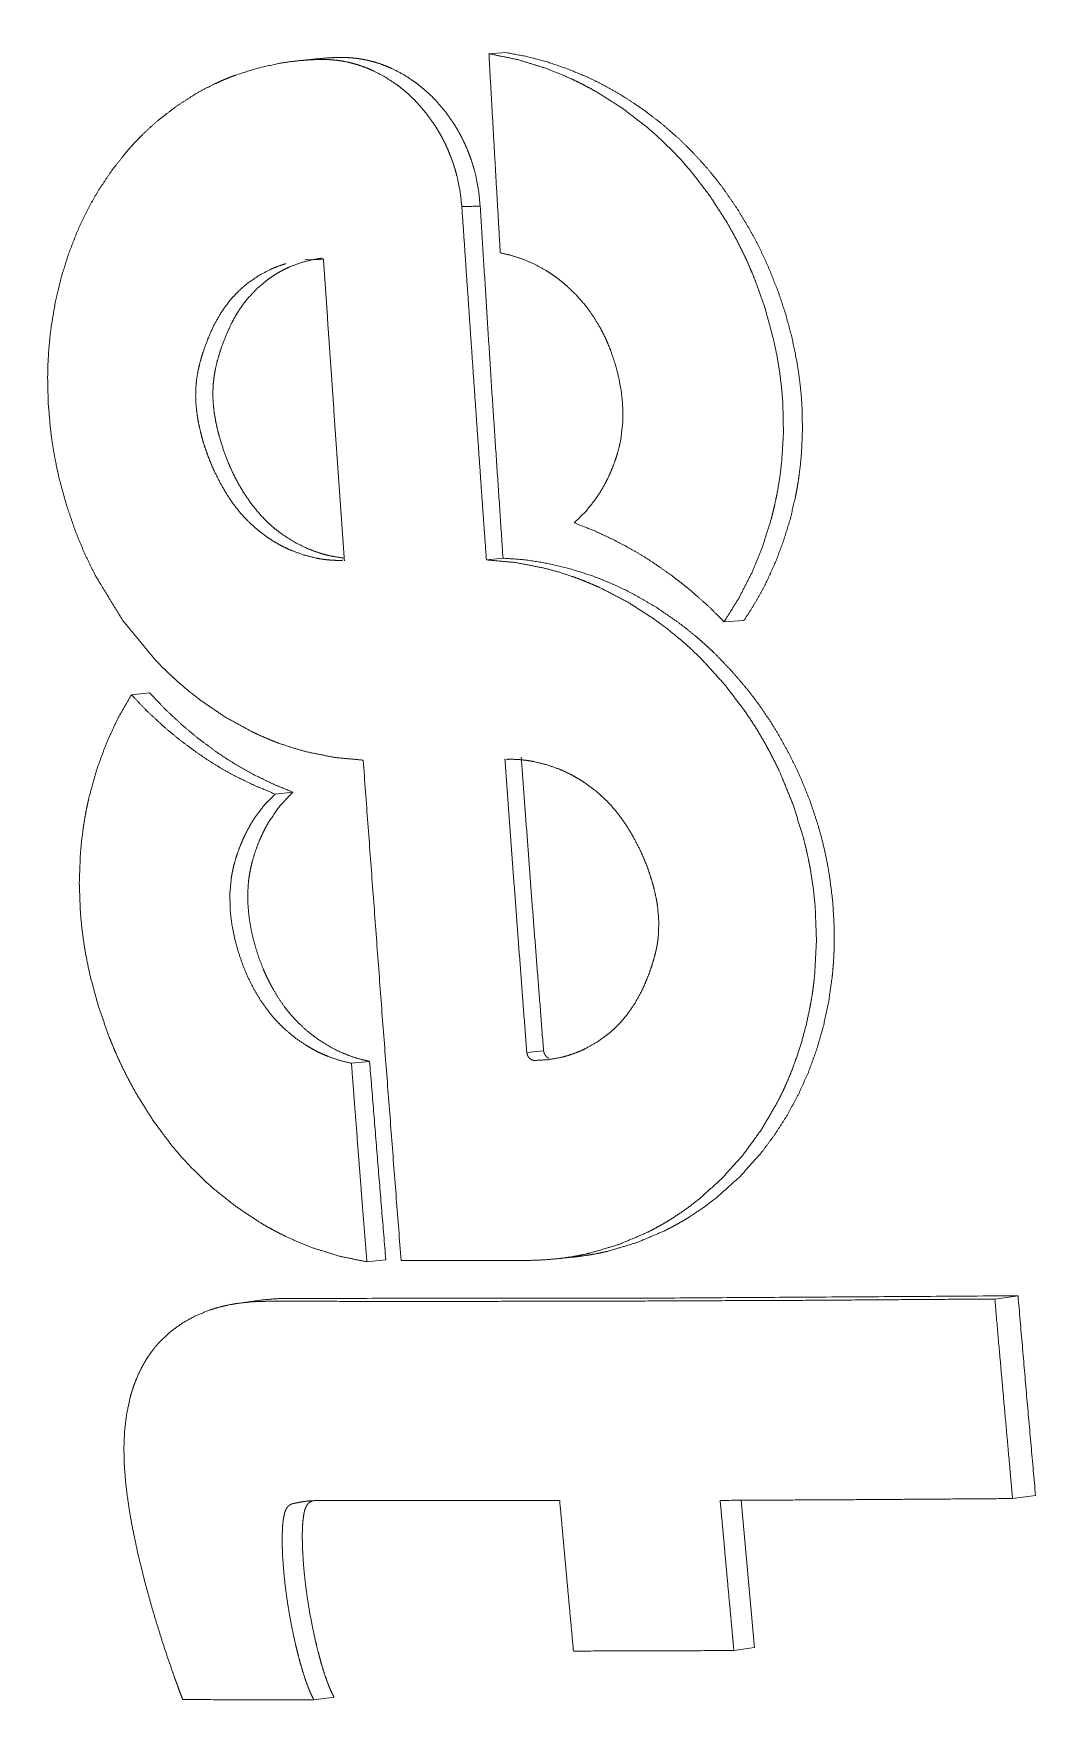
# Paper-space layout 'A3_1' of a CAD drawing. Header units: millimetres. Extents: x 0 to 420, y 0 to 297.
# Drawn here: x 309.938 to 312.781, y 134.424 to 139.177 of the extents above; entities that cross this region are included whole.
import ezdxf

# ---------------------------------------------------------------- set-up
doc = ezdxf.new("R2010")
doc.units = ezdxf.units.MM
doc.layers.add('170', color=7, linetype='Continuous', true_color=0xffffff)

psp = doc.layouts.new('A3_1')

# ---------------------------------------------------------------- linework, layer by layer
at = {"layer": '170', "color": 155, "linetype": 'Continuous', "lineweight": 13}
for p, q in [((310.7396, 139.1053), (310.6855, 139.0997)), ((311.2784, 139.1233), (311.2303, 139.1199)), ((310.7608, 138.5361), (310.7083, 138.535)), ((311.2703, 137.6893), (311.2232, 137.6844)), ((311.8977, 137.5088), (311.9538, 137.5127)), ((310.2162, 137.3018), (310.2677, 137.3072)), ((310.6742, 137.0255), (310.6238, 137.0202)), ((311.3854, 136.2919), (311.3377, 136.2869)), ((310.8404, 136.2565), (310.8918, 136.2619)), ((310.9379, 135.699), (310.884, 135.6934)), ((311.4202, 135.7016), (311.4705, 135.7068)), ((310.5806, 135.5844), (310.522, 135.5762)), ((312.6655, 135.5879), (312.7313, 135.5971)), ((311.9459, 135.017), (311.9839, 134.5985)), ((312.7158, 135.0219), (312.7809, 135.031)), ((311.9253, 134.5908), (311.9839, 134.599)), ((310.734, 134.4506), (310.791, 134.4585))]:
    psp.add_line(p, q, dxfattribs=at)
for points, knots in [([(310.5587, 127.5287), (310.5301, 127.5862), (310.5159, 127.615), (310.5017, 127.6438), (310.4875, 127.6727), (310.4734, 127.7016), (310.4593, 127.7305), (310.4452, 127.7595), (310.4313, 127.7885), (310.4173, 127.8176), (310.4034, 127.8467), (310.3895, 127.8758), (310.3757, 127.905), (310.3619, 127.9342), (310.3482, 127.9634), (310.3345, 127.9927), (310.3208, 128.022), (310.3072, 128.0513), (310.2936, 128.0807), (310.28, 128.1101), (310.2665, 128.1396), (310.2531, 128.169), (310.2397, 128.1986), (310.2263, 128.2281), (310.213, 128.2577), (310.1997, 128.2873), (310.1864, 128.317), (310.1732, 128.3467), (310.16, 128.3764), (310.1469, 128.4062), (310.1338, 128.436), (310.1207, 128.4658), (310.1077, 128.4956), (310.0818, 128.5555), (310.0689, 128.5854), (310.056, 128.6154), (310.0304, 128.6755), (310.0177, 128.7056), (310.0049, 128.7357), (309.9923, 128.7658), (309.9796, 128.796), (309.9671, 128.8262), (309.9545, 128.8565), (309.942, 128.8868), (309.9295, 128.9171), (309.917, 128.9474), (309.8922, 129.0082), (309.8799, 129.0386), (309.8676, 129.0691), (309.8553, 129.0996), (309.8431, 129.1301), (309.8309, 129.1607), (309.8188, 129.1912), (309.8067, 129.2219), (309.7946, 129.2525), (309.7825, 129.2832), (309.7585, 129.3446), (309.7347, 129.4061), (309.711, 129.4678), (309.6992, 129.4987), (309.6757, 129.5605), (309.664, 129.5914), (309.6523, 129.6224), (309.6291, 129.6845), (309.606, 129.7466), (309.5945, 129.7778), (309.5831, 129.8089), (309.5603, 129.8713), (309.5489, 129.9025), (309.5376, 129.9338), (309.5263, 129.9651), (309.5151, 129.9964), (309.5038, 130.0277), (309.4927, 130.0591), (309.4815, 130.0905), (309.4704, 130.1219), (309.4483, 130.1848), (309.4372, 130.2163), (309.4263, 130.2478), (309.4153, 130.2794), (309.3935, 130.3426), (309.3718, 130.4059), (309.3611, 130.4376), (309.3503, 130.4693), (309.3396, 130.501), (309.3182, 130.5646), (309.3076, 130.5964), (309.2865, 130.6601), (309.276, 130.692), (309.255, 130.7558), (309.2446, 130.7878), (309.2342, 130.8198), (309.2135, 130.8838), (309.2032, 130.9159), (309.1827, 130.9801), (309.1725, 131.0122), (309.1521, 131.0765), (309.1319, 131.141), (309.1119, 131.2055), (309.0919, 131.2702), (309.0721, 131.3349), (309.0524, 131.3997), (309.0328, 131.4646), (309.0231, 131.4971), (309.0134, 131.5296), (308.994, 131.5947), (308.9844, 131.6273), (308.9652, 131.6925), (308.9462, 131.7578), (308.9367, 131.7905), (308.9179, 131.856), (308.8991, 131.9215), (308.8805, 131.9871), (308.8712, 132.02), (308.862, 132.0529), (308.8436, 132.1187), (308.8253, 132.1846), (308.8162, 132.2175), (308.7981, 132.2836), (308.7801, 132.3497), (308.7622, 132.4159), (308.7445, 132.4821), (308.7356, 132.5153), (308.7181, 132.5817), (308.7006, 132.6482), (308.6919, 132.6815), (308.6746, 132.7481), (308.666, 132.7814), (308.6488, 132.8481), (308.6318, 132.915), (308.6234, 132.9484), (308.6065, 133.0153), (308.5898, 133.0824), (308.5732, 133.1494), (308.5566, 133.2166), (308.5484, 133.2502), (308.5321, 133.3175), (308.5239, 133.3512), (308.5078, 133.4186), (308.4917, 133.4861), (308.4757, 133.5537), (308.4599, 133.6213), (308.452, 133.6552), (308.4363, 133.7229), (308.4285, 133.7569), (308.4207, 133.7908), (308.4052, 133.8587), (308.3899, 133.9267), (308.3746, 133.9947), (308.3594, 134.0629), (308.3519, 134.097), (308.3444, 134.1311), (308.3294, 134.1994), (308.322, 134.2335), (308.3072, 134.3019), (308.2926, 134.3704), (308.2853, 134.4046), (308.2707, 134.4732), (308.2563, 134.5418), (308.242, 134.6105), (308.2278, 134.6793), (308.2137, 134.7482), (308.1997, 134.8171), (308.1858, 134.8861), (308.172, 134.9551), (308.1583, 135.0243), (308.1447, 135.0935), (308.1312, 135.1627), (308.1178, 135.232), (308.1045, 135.3015), (308.0913, 135.3709), (308.0848, 135.4057), (308.0718, 135.4752), (308.0588, 135.5449), (308.046, 135.6145), (308.0396, 135.6494), (308.027, 135.7192), (308.0207, 135.7541), (308.0081, 135.824), (308.0019, 135.859), (307.9895, 135.929), (307.9772, 135.999), (307.9651, 136.0691), (307.959, 136.1042), (307.947, 136.1744), (307.941, 136.2095), (307.9291, 136.2798), (307.9232, 136.315), (307.9173, 136.3502), (307.9056, 136.4206), (307.8998, 136.4558), (307.8883, 136.5263), (307.8826, 136.5616), (307.8712, 136.6322), (307.8599, 136.7028), (307.8543, 136.7382), (307.8487, 136.7735), (307.8376, 136.8443), (307.8266, 136.9152), (307.8211, 136.9506), (307.8156, 136.986), (307.8048, 137.057), (307.75, 137.4271), (307.6977, 137.7975), (307.6497, 138.1551), (307.604, 138.513), (307.5621, 138.858), (307.5223, 139.2032), (307.486, 139.5355), (307.4516, 139.868), (307.4202, 140.1874), (307.3905, 140.507), (307.3637, 140.8135), (307.3383, 141.1202), (307.3153, 141.4138), (307.2937, 141.7075), (307.2743, 141.988), (307.2561, 142.2687), (307.2398, 142.5362), (307.2246, 142.8038), (307.2111, 143.0582), (307.1985, 143.3126), (307.1875, 143.5539), (307.1772, 143.7952), (307.1683, 144.0234), (307.1601, 144.2516), (307.1531, 144.4666), (307.1466, 144.6816), (307.1411, 144.8835), (307.1362, 145.0854), (307.1321, 145.2741), (307.1284, 145.4628), (307.1254, 145.6383), (307.1228, 145.8138), (307.1207, 145.9761), (307.119, 146.1385), (307.1177, 146.2876), (307.1166, 146.4368), (307.1158, 146.5728), (307.1153, 146.7088), (307.1148, 146.9544)], [0, 0, 0.003228, 0.004844, 0.00646, 0.008076, 0.009694, 0.011313, 0.012931, 0.014551, 0.016172, 0.017793, 0.019415, 0.021039, 0.022662, 0.024286, 0.025911, 0.027537, 0.029164, 0.030792, 0.032419, 0.034049, 0.035678, 0.037309, 0.03894, 0.040572, 0.042204, 0.043838, 0.045472, 0.047107, 0.048742, 0.050379, 0.052016, 0.053654, 0.056933, 0.058572, 0.060213, 0.063497, 0.06514, 0.066785, 0.068429, 0.070074, 0.07172, 0.073367, 0.075015, 0.076663, 0.078312, 0.081612, 0.083264, 0.084915, 0.086568, 0.088221, 0.089875, 0.091529, 0.093186, 0.094841, 0.096499, 0.099814, 0.103133, 0.106454, 0.108116, 0.111442, 0.113106, 0.11477, 0.118102, 0.121436, 0.123104, 0.124773, 0.128113, 0.129784, 0.131455, 0.133128, 0.134801, 0.136475, 0.138149, 0.139824, 0.1415, 0.144854, 0.146532, 0.14821, 0.14989, 0.153251, 0.156615, 0.158298, 0.159982, 0.161665, 0.165036, 0.166723, 0.170098, 0.171786, 0.175165, 0.176856, 0.178547, 0.181931, 0.183625, 0.187014, 0.188709, 0.192102, 0.195497, 0.198896, 0.202297, 0.2057, 0.209107, 0.212516, 0.214222, 0.215928, 0.219342, 0.221051, 0.224469, 0.22789, 0.229602, 0.233027, 0.236454, 0.239885, 0.241602, 0.243318, 0.246754, 0.250192, 0.251913, 0.255355, 0.2588, 0.262247, 0.265697, 0.267423, 0.270877, 0.274333, 0.276063, 0.279523, 0.281254, 0.284718, 0.288185, 0.28992, 0.293391, 0.296864, 0.30034, 0.303819, 0.305558, 0.30904, 0.310783, 0.314269, 0.317757, 0.321249, 0.324742, 0.32649, 0.329987, 0.331737, 0.333487, 0.336989, 0.340494, 0.344001, 0.347511, 0.349267, 0.351023, 0.354538, 0.356296, 0.359815, 0.363335, 0.365096, 0.36862, 0.372147, 0.375676, 0.379207, 0.382741, 0.386277, 0.389816, 0.393357, 0.396901, 0.400446, 0.403994, 0.407544, 0.411098, 0.414653, 0.416431, 0.41999, 0.423551, 0.427114, 0.428896, 0.432462, 0.434247, 0.437817, 0.439603, 0.443176, 0.446752, 0.45033, 0.45212, 0.455701, 0.457492, 0.461077, 0.462871, 0.464664, 0.468253, 0.470049, 0.473641, 0.475438, 0.479034, 0.482631, 0.484432, 0.486231, 0.489833, 0.493438, 0.495241, 0.497044, 0.500653, 0.519464, 0.538277, 0.556419, 0.574562, 0.592035, 0.60951, 0.626316, 0.643123, 0.659262, 0.675402, 0.690875, 0.706348, 0.721155, 0.735962, 0.750103, 0.764244, 0.777719, 0.791195, 0.804005, 0.816816, 0.828961, 0.841107, 0.852588, 0.86407, 0.874887, 0.885704, 0.895858, 0.906011, 0.915502, 0.924992, 0.933818, 0.942645, 0.950809, 0.958972, 0.966473, 0.973974, 0.980812, 0.98765, 1, 1]), ([(307.3053, 146.9545), (307.3049, 146.8327), (307.3048, 146.7722), (307.3047, 146.6513), (307.3047, 146.591), (307.3048, 146.531), (307.3049, 146.471), (307.3053, 146.3515), (307.3056, 146.2921), (307.3064, 146.1735), (307.3073, 146.0554), (307.3084, 145.938), (307.3097, 145.8211), (307.3112, 145.7047), (307.3129, 145.589), (307.3139, 145.5312), (307.3158, 145.4163), (307.318, 145.3019), (307.3203, 145.1882), (307.3229, 145.0749), (307.3256, 144.9623), (307.327, 144.9062), (307.3299, 144.7944), (307.3315, 144.7386), (307.3347, 144.6276), (307.3364, 144.5724), (307.3398, 144.4623), (307.3416, 144.4074), (307.3453, 144.2981), (307.3492, 144.1893), (307.3532, 144.0811), (307.3574, 143.9735), (307.3595, 143.92), (307.3639, 143.8132), (307.3662, 143.76), (307.3708, 143.654), (307.3756, 143.5487), (307.3805, 143.4438), (307.3856, 143.3396), (307.3882, 143.2877), (307.3934, 143.1843), (307.3988, 143.0814), (307.4016, 143.0301), (307.4072, 142.9281), (307.4129, 142.8266), (307.4188, 142.7257), (307.4217, 142.6755), (307.4278, 142.5754), (307.4309, 142.5255), (307.4371, 142.4262), (307.4403, 142.3769), (307.4467, 142.2785), (307.4532, 142.1806), (307.4599, 142.0832), (307.4632, 142.0347), (307.47, 141.9382), (307.477, 141.8423), (307.484, 141.7469), (307.4911, 141.6521), (307.4983, 141.5578), (307.5057, 141.4641), (307.5131, 141.3709), (307.5206, 141.2782), (307.5244, 141.2322), (307.5283, 141.1862), (307.536, 141.0946), (307.5399, 141.0491), (307.5477, 140.9584), (307.5557, 140.8683), (307.5597, 140.8233), (307.5678, 140.734), (307.5718, 140.6896), (307.58, 140.6011), (307.5841, 140.557), (307.5924, 140.4693), (307.6008, 140.3821), (307.605, 140.3388), (307.6135, 140.2525), (307.6221, 140.1667), (307.6308, 140.0815), (307.6351, 140.039), (307.6439, 139.9546), (307.6527, 139.8708), (307.6571, 139.8291), (307.666, 139.7461), (307.675, 139.6636), (307.684, 139.5816), (307.6931, 139.5002), (307.7022, 139.4193), (307.7114, 139.339), (307.716, 139.299), (307.7253, 139.2195), (307.7347, 139.1405), (307.744, 139.0621), (307.7487, 139.0231), (307.7582, 138.9455), (307.7629, 138.9069), (307.7724, 138.8301), (307.7819, 138.7538), (307.7867, 138.716), (307.7963, 138.6405), (307.806, 138.5656), (307.8156, 138.4913), (307.8254, 138.4174), (307.8302, 138.3807), (307.84, 138.3077), (307.8449, 138.2714), (307.8547, 138.1992), (307.8645, 138.1276), (307.8744, 138.0564), (307.8793, 138.021), (307.8842, 137.9859), (307.8941, 137.9158), (307.8991, 137.8809), (307.9091, 137.8117), (307.919, 137.743), (307.924, 137.7089), (307.934, 137.641), (307.9439, 137.5737), (307.9539, 137.5069), (307.959, 137.4736), (307.969, 137.4076), (307.974, 137.3749), (307.984, 137.3097), (307.9941, 137.245), (308.0042, 137.1809), (308.0092, 137.149), (308.0192, 137.0856), (308.076, 136.7382), (308.1352, 136.3912), (308.1947, 136.0568), (308.2566, 135.7228), (308.3185, 135.4013), (308.3827, 135.0803), (308.4466, 134.7717), (308.5127, 134.4636), (308.5782, 134.1679), (308.6458, 133.8727), (308.7126, 133.5898), (308.7813, 133.3073), (308.8491, 133.0372), (308.9187, 132.7675), (308.9871, 132.51), (309.0572, 132.253), (309.0826, 132.1617), (309.1083, 132.0705), (309.1339, 131.9802), (309.1598, 131.8901), (309.1856, 131.801), (309.2116, 131.712), (309.2377, 131.624), (309.2639, 131.5361), (309.2901, 131.4492), (309.3165, 131.3624), (309.3429, 131.2766), (309.3695, 131.1909), (309.396, 131.1063), (309.4228, 131.0217), (309.4494, 130.9382), (309.4763, 130.8547), (309.5031, 130.7722), (309.5301, 130.6899), (309.5571, 130.6085), (309.5842, 130.5273), (309.6113, 130.4471), (309.6385, 130.3669), (309.6657, 130.2878), (309.693, 130.2087), (309.7203, 130.1307), (309.7477, 130.0528), (309.775, 129.9759), (309.8026, 129.899), (309.83, 129.8232), (309.8576, 129.7474), (309.8851, 129.6727), (309.9128, 129.5981), (309.9403, 129.5244), (309.968, 129.4509), (309.9956, 129.3784), (310.0234, 129.3059), (310.0511, 129.2345), (310.0789, 129.1631), (310.1066, 129.0928), (310.1344, 129.0225), (310.1621, 128.9533), (310.19, 128.8841), (310.2177, 128.8159), (310.2457, 128.7479), (310.2734, 128.6808), (310.3013, 128.6138), (310.329, 128.5478), (310.357, 128.4819), (310.3847, 128.417), (310.4126, 128.3522), (310.4403, 128.2884), (310.4683, 128.2247), (310.496, 128.162), (310.5239, 128.0993), (310.5516, 128.0377), (310.5795, 127.9762), (310.6072, 127.9156), (310.635, 127.8552), (310.6626, 127.7957), (310.6905, 127.7363), (310.7181, 127.6779), (310.7459, 127.6196)], [0, 0, 0.006152, 0.009213, 0.015321, 0.018368, 0.021401, 0.024433, 0.03047, 0.033474, 0.039467, 0.045433, 0.051369, 0.057277, 0.063156, 0.069008, 0.071926, 0.077734, 0.083515, 0.089266, 0.09499, 0.100685, 0.103519, 0.109172, 0.111991, 0.117602, 0.120393, 0.125962, 0.128739, 0.134265, 0.139764, 0.145234, 0.150677, 0.153384, 0.158785, 0.161478, 0.166837, 0.172167, 0.17747, 0.182745, 0.185369, 0.190603, 0.195808, 0.198404, 0.203569, 0.208705, 0.213814, 0.216355, 0.221422, 0.223949, 0.228975, 0.231474, 0.236459, 0.241416, 0.246346, 0.248803, 0.253692, 0.258553, 0.263387, 0.268193, 0.272971, 0.277722, 0.282446, 0.287143, 0.289478, 0.291812, 0.296454, 0.298761, 0.303363, 0.307936, 0.310216, 0.314749, 0.317002, 0.321494, 0.323733, 0.328185, 0.332609, 0.334807, 0.339191, 0.343547, 0.347876, 0.350034, 0.354323, 0.358584, 0.360701, 0.364922, 0.369116, 0.373282, 0.377422, 0.381535, 0.38562, 0.387656, 0.391702, 0.39572, 0.399711, 0.401693, 0.405644, 0.407612, 0.411523, 0.415407, 0.417335, 0.421178, 0.424994, 0.428784, 0.432546, 0.434421, 0.438143, 0.439991, 0.443673, 0.447328, 0.450957, 0.452764, 0.454558, 0.458133, 0.459913, 0.463448, 0.466955, 0.468696, 0.472164, 0.475605, 0.479018, 0.480719, 0.484093, 0.485766, 0.4891, 0.492407, 0.495687, 0.497321, 0.500561, 0.518351, 0.536141, 0.553306, 0.570471, 0.587015, 0.603559, 0.619483, 0.635407, 0.650714, 0.66602, 0.68071, 0.6954, 0.709475, 0.723551, 0.737012, 0.750473, 0.755264, 0.760054, 0.764793, 0.769533, 0.774221, 0.778909, 0.783545, 0.788182, 0.792767, 0.797353, 0.801887, 0.806421, 0.810904, 0.815387, 0.819818, 0.82425, 0.828631, 0.833012, 0.837341, 0.841671, 0.845949, 0.850227, 0.854454, 0.858682, 0.862858, 0.867034, 0.871159, 0.875285, 0.879359, 0.883434, 0.887457, 0.89148, 0.895453, 0.899425, 0.903347, 0.907268, 0.911139, 0.915009, 0.918829, 0.922649, 0.926418, 0.930187, 0.933905, 0.937624, 0.941291, 0.944959, 0.948576, 0.952192, 0.955759, 0.959325, 0.96284, 0.966356, 0.969821, 0.973286, 0.976701, 0.980116, 0.98348, 0.986844, 0.990158, 0.993473, 0.996736, 1, 1]), ([(310.2813, 137.4033), (310.1912, 137.5136), (310.1156, 137.637), (310.099, 137.6698), (310.0833, 137.7032), (310.0688, 137.737), (310.0554, 137.7712), (310.0316, 137.8407), (310.0122, 137.9118), (310.004, 137.9479), (309.997, 137.9844), (309.991, 138.021), (309.9863, 138.0575), (309.9801, 138.1304), (309.9785, 138.2031), (309.9794, 138.2393), (309.9814, 138.2755), (309.9845, 138.3116), (309.9889, 138.3475), (310.0008, 138.4177), (310.0172, 138.486), (310.0379, 138.5523), (310.063, 138.6166), (310.0771, 138.6479), (310.0923, 138.6783), (310.1084, 138.7078), (310.1254, 138.7365), (310.1623, 138.7912), (310.2029, 138.8425), (310.2137, 138.8547), (310.2247, 138.8668), (310.2359, 138.8786), (310.2474, 138.8901), (310.2708, 138.9123), (310.2949, 138.9334), (310.3452, 138.9719), (310.3982, 139.0059), (310.4257, 139.0211), (310.4539, 139.0352), (310.4684, 139.0417), (310.4829, 139.048), (310.4975, 139.0539), (310.5123, 139.0595), (310.572, 139.0785), (310.6331, 139.0922), (310.6641, 139.0971), (310.6955, 139.1006), (310.7113, 139.1019), (310.7272, 139.1029), (310.7432, 139.1035), (310.7593, 139.1037)], [0, 0, 0.064735, 0.130453, 0.147172, 0.163931, 0.180644, 0.197329, 0.230705, 0.264181, 0.281004, 0.297883, 0.314722, 0.331457, 0.364692, 0.397715, 0.414191, 0.43066, 0.447144, 0.463555, 0.495916, 0.527798, 0.559352, 0.590722, 0.606323, 0.621766, 0.637046, 0.652192, 0.682167, 0.711884, 0.719297, 0.726708, 0.734112, 0.741499, 0.756163, 0.770693, 0.79948, 0.828081, 0.842374, 0.856704, 0.863898, 0.871089, 0.878262, 0.885423, 0.913904, 0.942345, 0.956622, 0.970976, 0.978184, 0.985419, 0.992693, 1, 1]), ([(310.7398, 139.1053), (310.7717, 139.108), (310.7928, 139.1091), (310.814, 139.1094)], [0, 0, 0.431012, 0.715113, 1, 1]), ([(310.7593, 139.1037), (310.7773, 139.1032), (310.7953, 139.1018), (310.8131, 139.0994), (310.8309, 139.0959), (310.8486, 139.0915), (310.8663, 139.086), (310.8839, 139.0796), (310.9012, 139.0722), (310.9347, 139.0548), (310.9668, 139.0338), (310.9823, 139.022), (310.9974, 139.0093), (311.012, 138.9959), (311.026, 138.9818), (311.0521, 138.9516), (311.0757, 138.9187), (311.0866, 138.9013), (311.0967, 138.8835), (311.1061, 138.8652), (311.1146, 138.8466), (311.1223, 138.8276), (311.1293, 138.8083), (311.1355, 138.7885), (311.1408, 138.7684), (311.1489, 138.7278), (311.1535, 138.6868)], [0, 0, 0.028626, 0.057228, 0.085873, 0.114658, 0.143718, 0.173075, 0.202817, 0.232756, 0.292893, 0.353809, 0.384788, 0.416131, 0.447659, 0.479196, 0.542644, 0.606958, 0.639547, 0.67218, 0.704725, 0.73726, 0.769854, 0.802553, 0.835461, 0.868494, 0.934317, 1, 1]), ([(310.814, 139.1094), (310.8321, 139.1089), (310.8501, 139.1075), (310.8681, 139.105), (310.886, 139.1015), (310.9038, 139.097), (310.9215, 139.0915), (310.9391, 139.085), (310.9565, 139.0775), (310.9901, 139.0598), (311.0222, 139.0385), (311.0377, 139.0265), (311.0528, 139.0137), (311.0673, 139.0001), (311.0813, 138.9858), (311.1072, 138.9552), (311.1306, 138.9219), (311.1413, 138.9043), (311.1513, 138.8862), (311.1604, 138.8677), (311.1688, 138.8489), (311.1763, 138.8297), (311.183, 138.8101), (311.189, 138.7901), (311.1941, 138.7698), (311.2016, 138.7288), (311.2055, 138.6874)], [0, 0, 0.02863, 0.057237, 0.085895, 0.114693, 0.14371, 0.173068, 0.202787, 0.232707, 0.292749, 0.353641, 0.384616, 0.415924, 0.447394, 0.478919, 0.542307, 0.606645, 0.639239, 0.671862, 0.7044, 0.736946, 0.769559, 0.802311, 0.835281, 0.868355, 0.934234, 1, 1]), ([(311.2626, 138.5549), (311.2571, 138.6491), (311.2463, 138.8374), (311.241, 138.9316), (311.2303, 139.1199)], [0, 0, 0.166641, 0.499968, 0.666635, 1, 1]), ([(311.2303, 139.1199), (311.3099, 139.1039), (311.388, 139.08), (311.4264, 139.0653), (311.4645, 139.0486), (311.4834, 139.0396), (311.5022, 139.03), (311.5209, 139.02), (311.5395, 139.0096), (311.6112, 138.9637), (311.6791, 138.9114), (311.7117, 138.8828), (311.7432, 138.8526), (311.7737, 138.8207), (311.803, 138.7873), (311.857, 138.717), (311.9051, 138.6422), (311.9271, 138.6032), (311.9477, 138.563), (311.9575, 138.5425), (311.9669, 138.5219), (311.9758, 138.5011), (311.9844, 138.4802), (312.0145, 138.3952), (312.038, 138.3082), (312.0473, 138.2639), (312.0548, 138.2191), (312.0604, 138.174), (312.0642, 138.1288)], [0, 0, 0.058148, 0.116588, 0.146094, 0.175869, 0.190868, 0.205951, 0.221146, 0.23639, 0.297365, 0.358771, 0.389764, 0.421061, 0.452683, 0.48445, 0.547907, 0.611626, 0.643717, 0.676022, 0.69227, 0.708526, 0.724737, 0.740916, 0.805455, 0.869993, 0.902392, 0.934922, 0.967488, 1, 1]), ([(311.2788, 139.1232), (311.3375, 139.1122), (311.3954, 139.0969), (311.4525, 139.0775), (311.5087, 139.054), (311.5366, 139.0408), (311.5642, 139.0265), (311.5915, 139.0112), (311.6183, 138.995), (311.6704, 138.96), (311.7204, 138.9216), (311.7684, 138.8797), (311.8143, 138.8343), (311.8363, 138.8102), (311.8576, 138.7855), (311.8781, 138.7601), (311.8977, 138.7341), (311.9347, 138.6803), (311.9686, 138.6242), (311.9845, 138.5952), (311.9996, 138.5656), (312.0139, 138.5355), (312.0273, 138.5051), (312.0516, 138.4434), (312.0723, 138.3806), (312.0895, 138.3167), (312.1031, 138.2516), (312.1085, 138.2187), (312.1128, 138.1857), (312.1162, 138.1528), (312.1184, 138.12), (312.1199, 138.0547), (312.1172, 137.9897), (312.1143, 137.9574), (312.1104, 137.9251), (312.1081, 137.909), (312.1055, 137.8929), (312.1026, 137.8768), (312.0995, 137.8608), (312.0845, 137.7981), (312.0658, 137.7372), (312.0434, 137.6781), (312.0172, 137.6209), (312.0027, 137.5929), (311.9872, 137.5655), (311.9709, 137.5388), (311.9538, 137.5127)], [0, 0, 0.029116, 0.058301, 0.087679, 0.117395, 0.13242, 0.14758, 0.162835, 0.178111, 0.208682, 0.239433, 0.270482, 0.301958, 0.317849, 0.333753, 0.349638, 0.365517, 0.397336, 0.42933, 0.445427, 0.461604, 0.477846, 0.494077, 0.526395, 0.558634, 0.590888, 0.623267, 0.63953, 0.65575, 0.671862, 0.687886, 0.719737, 0.751441, 0.767277, 0.783124, 0.791057, 0.798997, 0.80695, 0.814891, 0.846338, 0.877399, 0.908204, 0.938884, 0.954224, 0.969545, 0.984801, 1, 1]), ([(311.1535, 138.6868), (311.1649, 138.5196), (311.1879, 138.1854), (311.2113, 137.8513), (311.2232, 137.6844)], [0, 0, 0.166737, 0.500157, 0.833416, 1, 1]), ([(311.2703, 137.6894), (311.237, 138.1882), (311.2055, 138.6874)], [0, 0, 0.499823, 1, 1]), ([(310.6545, 138.5246), (310.6489, 138.5229), (310.631, 138.5168), (310.6135, 138.5096), (310.58, 138.4923), (310.5487, 138.471), (310.5411, 138.4651), (310.5338, 138.4589), (310.5265, 138.4524), (310.5194, 138.4457), (310.5059, 138.4318), (310.4931, 138.417), (310.4701, 138.385), (310.4502, 138.3498), (310.4334, 138.3123), (310.4194, 138.2735), (310.4133, 138.2536), (310.408, 138.2333), (310.4037, 138.2126), (310.4006, 138.1912), (310.3988, 138.1695), (310.3984, 138.1475), (310.3994, 138.1255), (310.4016, 138.1034)], [0, 0, 0.011108, 0.046674, 0.082258, 0.153122, 0.224407, 0.242427, 0.260543, 0.2788, 0.29713, 0.33375, 0.370439, 0.444591, 0.520565, 0.597789, 0.675521, 0.714627, 0.754014, 0.793874, 0.834421, 0.875513, 0.916767, 0.958211, 1, 1]), ([(310.82, 137.6893), (310.788, 137.6941), (310.7695, 137.6982), (310.751, 137.7035), (310.7326, 137.7097), (310.7145, 137.717), (310.6793, 137.7344), (310.6457, 137.7557), (310.6294, 137.7678), (310.6136, 137.7809), (310.5985, 137.7949), (310.5841, 137.8097), (310.5574, 137.8418), (310.5336, 137.8768), (310.5226, 137.8953), (310.5123, 137.9142), (310.5028, 137.9334), (310.494, 137.953), (310.4783, 137.9931), (310.4654, 138.0344), (310.46, 138.0555), (310.4554, 138.0768), (310.4517, 138.0982), (310.4491, 138.1196), (310.4476, 138.1411), (310.4474, 138.1627), (310.4485, 138.1842), (310.4508, 138.2053), (310.4545, 138.2259), (310.4592, 138.2461), (310.4648, 138.2661), (310.4712, 138.2857), (310.4856, 138.3239), (310.5026, 138.3601), (310.5122, 138.3775), (310.5226, 138.3942), (310.5339, 138.4103), (310.546, 138.4257), (310.5724, 138.4537), (310.6012, 138.478), (310.6164, 138.4888), (310.6322, 138.4987), (310.6487, 138.5077), (310.6656, 138.5157), (310.7004, 138.5285), (310.7364, 138.5371), (310.7586, 138.5403)], [0, 0, 0.027185, 0.043156, 0.059261, 0.075594, 0.09203, 0.125018, 0.158448, 0.175455, 0.192708, 0.210078, 0.227456, 0.26248, 0.298108, 0.316164, 0.334237, 0.352277, 0.370316, 0.406468, 0.442889, 0.461226, 0.479539, 0.497746, 0.515887, 0.534006, 0.55217, 0.570225, 0.588031, 0.605627, 0.623098, 0.640521, 0.657895, 0.69218, 0.725823, 0.742472, 0.759005, 0.775521, 0.792002, 0.824349, 0.855989, 0.871693, 0.887373, 0.903116, 0.91886, 0.950043, 0.981123, 1, 1]), ([(310.8206, 137.6818), (310.7904, 138.1097), (310.7609, 138.5378)], [0, 0, 0.499927, 1, 1]), ([(311.5026, 138.4076), (311.4779, 138.4358), (311.4513, 138.4614), (311.4373, 138.4733), (311.4229, 138.4845), (311.408, 138.495), (311.3927, 138.5049), (311.3614, 138.5222), (311.3293, 138.5363), (311.2963, 138.5472), (311.2626, 138.5549)], [0, 0, 0.13051, 0.258869, 0.32253, 0.386016, 0.449424, 0.512614, 0.637017, 0.75899, 0.879685, 1, 1]), ([(311.6097, 138.1257), (311.6056, 138.1639), (311.5986, 138.2015), (311.5891, 138.2385), (311.577, 138.2747), (311.57, 138.2927), (311.5623, 138.3104), (311.5539, 138.3277), (311.545, 138.3446), (311.5251, 138.3771), (311.5026, 138.4076)], [0, 0, 0.125722, 0.250562, 0.375209, 0.500236, 0.563169, 0.626301, 0.689175, 0.751696, 0.876027, 1, 1]), ([(310.4016, 138.1034), (310.4048, 138.0822), (310.409, 138.0613), (310.4139, 138.0405), (310.4196, 138.02), (310.4261, 137.9997), (310.4332, 137.9796), (310.441, 137.9597), (310.4494, 137.9401), (310.4682, 137.9021), (310.4895, 137.8661), (310.5011, 137.8488), (310.5135, 137.8321), (310.5267, 137.8159), (310.5405, 137.8006), (310.5698, 137.7729), (310.6012, 137.7488), (310.6177, 137.7381), (310.6346, 137.7282), (310.652, 137.7192), (310.6696, 137.7112), (310.7054, 137.6982), (310.7419, 137.689), (310.7605, 137.6859), (310.7791, 137.6839), (310.7977, 137.6829), (310.8162, 137.6831)], [0, 0, 0.033175, 0.066189, 0.099142, 0.132042, 0.164986, 0.197976, 0.231065, 0.264114, 0.329548, 0.39431, 0.426547, 0.458758, 0.490963, 0.522864, 0.585254, 0.646443, 0.676837, 0.707178, 0.73741, 0.767324, 0.826221, 0.884478, 0.913543, 0.942515, 0.971293, 1, 1]), ([(311.4722, 137.7895), (311.5043, 137.8206), (311.5325, 137.8559), (311.5451, 137.875), (311.5569, 137.895), (311.5676, 137.9157), (311.5773, 137.937), (311.586, 137.9588), (311.5935, 137.9812), (311.5998, 138.0043), (311.6048, 138.028), (311.6102, 138.0764), (311.6097, 138.1257)], [0, 0, 0.119064, 0.239089, 0.299972, 0.361702, 0.423861, 0.486055, 0.548507, 0.611336, 0.67486, 0.739244, 0.868959, 1, 1]), ([(312.0642, 138.1288), (312.0659, 138.0446), (312.0608, 137.9616), (312.0558, 137.9206), (312.0492, 137.8798), (312.0452, 137.8596), (312.0408, 137.8394), (312.0361, 137.8193), (312.0309, 137.7992), (312.0063, 137.7214), (311.9758, 137.6471), (311.9396, 137.5762), (311.8977, 137.5088)], [0, 0, 0.128824, 0.256023, 0.319289, 0.382473, 0.41406, 0.44566, 0.477314, 0.508944, 0.633883, 0.756784, 0.878566, 1, 1]), ([(311.8977, 137.5088), (311.8505, 137.5553), (311.8016, 137.5985), (311.7509, 137.6385), (311.6983, 137.6754), (311.6714, 137.6927), (311.644, 137.7091), (311.6162, 137.7247), (311.5879, 137.7395), (311.5306, 137.7664), (311.4722, 137.7895)], [0, 0, 0.128685, 0.255692, 0.381396, 0.506219, 0.568427, 0.63055, 0.692661, 0.754693, 0.87786, 1, 1]), ([(311.2232, 137.6844), (311.3055, 137.6769), (311.3872, 137.6611), (311.4277, 137.65), (311.4681, 137.6369), (311.4882, 137.6295), (311.5082, 137.6216), (311.5282, 137.6132), (311.548, 137.6043), (311.6251, 137.5641), (311.6989, 137.5166), (311.7346, 137.4902), (311.7695, 137.4618), (311.7866, 137.447), (311.8034, 137.4317), (311.82, 137.4161), (311.8363, 137.4)], [0, 0, 0.119551, 0.239753, 0.300481, 0.361852, 0.392781, 0.423931, 0.455252, 0.48664, 0.612326, 0.73921, 0.803449, 0.868375, 0.901121, 0.933993, 0.966945, 1, 1]), ([(311.2694, 137.6893), (311.3338, 137.6844), (311.3977, 137.6742), (311.4612, 137.6591), (311.5243, 137.6388), (311.5557, 137.6267), (311.5868, 137.6134), (311.6175, 137.599), (311.6476, 137.5834), (311.7064, 137.5489), (311.7633, 137.51), (311.791, 137.4889), (311.8181, 137.4667), (311.8316, 137.4552), (311.8448, 137.4434), (311.8578, 137.4314), (311.8706, 137.4192), (311.9198, 137.3683), (311.9658, 137.3141), (311.9875, 137.2857), (312.0084, 137.2565), (312.0285, 137.2265), (312.0478, 137.1957), (312.0832, 137.1323), (312.1144, 137.0671), (312.1414, 137), (312.1642, 136.9311), (312.174, 136.8959), (312.1826, 136.8604), (312.1901, 136.8248), (312.1964, 136.7892), (312.2054, 136.7179), (312.2098, 136.6463), (312.2102, 136.6105), (312.2094, 136.5746), (312.2086, 136.5567), (312.2075, 136.5388), (312.206, 136.5209), (312.2043, 136.5032), (312.1945, 136.4332), (312.18, 136.3648), (312.161, 136.298), (312.1373, 136.2328), (312.1092, 136.1699), (312.0771, 136.1102), (312.0409, 136.0535), (312.0007, 135.9999)], [0, 0, 0.028935, 0.057938, 0.08718, 0.11686, 0.131917, 0.147073, 0.162252, 0.177457, 0.207991, 0.238846, 0.254436, 0.270162, 0.278086, 0.286021, 0.293952, 0.301873, 0.333593, 0.365421, 0.38142, 0.397501, 0.413683, 0.429966, 0.462483, 0.494867, 0.527256, 0.559771, 0.576131, 0.592498, 0.608779, 0.624976, 0.657193, 0.689287, 0.705338, 0.721405, 0.72946, 0.737503, 0.745518, 0.7535, 0.785144, 0.81645, 0.847567, 0.878646, 0.909481, 0.939878, 0.969993, 1, 1]), ([(310.8734, 137.1164), (310.7926, 137.124), (310.713, 137.14), (310.6736, 137.1512), (310.6345, 137.1644), (310.615, 137.1719), (310.5956, 137.1799), (310.5763, 137.1884), (310.5573, 137.1974), (310.4831, 137.238), (310.4124, 137.286), (310.3783, 137.3127), (310.345, 137.3412), (310.3287, 137.3561), (310.3126, 137.3714), (310.2968, 137.3872), (310.2813, 137.4033)], [0, 0, 0.120269, 0.240669, 0.301356, 0.362601, 0.393465, 0.424544, 0.455782, 0.487047, 0.612381, 0.739041, 0.803221, 0.868141, 0.900904, 0.933839, 0.966851, 1, 1]), ([(311.8363, 137.4), (311.9011, 137.3284), (311.9594, 137.2512), (311.9862, 137.2105), (312.0113, 137.1685), (312.0348, 137.125), (312.0564, 137.0806), (312.0935, 136.9896), (312.1225, 136.8959), (312.1285, 136.8721), (312.134, 136.848), (312.139, 136.8238), (312.1435, 136.7995), (312.1508, 136.7507), (312.1559, 136.7021), (312.1595, 136.6051), (312.1546, 136.5086), (312.1519, 136.4845), (312.1488, 136.4605), (312.1451, 136.4367), (312.1408, 136.4131), (312.1308, 136.3666), (312.1186, 136.321), (312.1045, 136.2763), (312.0882, 136.2325), (312.0794, 136.211), (312.07, 136.1896), (312.06, 136.1685), (312.0496, 136.1477), (312.0032, 136.0681), (311.9496, 135.9945)], [0, 0, 0.062818, 0.125729, 0.157372, 0.189221, 0.221321, 0.253461, 0.317334, 0.381119, 0.397107, 0.413128, 0.429198, 0.445294, 0.477349, 0.509145, 0.572236, 0.635069, 0.650819, 0.666557, 0.682234, 0.697814, 0.728751, 0.759424, 0.78991, 0.82028, 0.835436, 0.850594, 0.865763, 0.880909, 0.940804, 1, 1]), ([(310.0715, 136.6829), (310.0683, 136.7672), (310.0714, 136.8502), (310.0753, 136.8912), (310.0807, 136.9319), (310.084, 136.9521), (310.0877, 136.9723), (310.0918, 136.9924), (310.0963, 137.0123), (310.1179, 137.09), (310.1451, 137.1641), (310.1778, 137.2347), (310.2162, 137.3018)], [0, 0, 0.130577, 0.259119, 0.32288, 0.386422, 0.418135, 0.449825, 0.481537, 0.513189, 0.637916, 0.760052, 0.880459, 1, 1]), ([(310.2162, 137.3018), (310.2609, 137.2551), (310.3076, 137.2118), (310.356, 137.1716), (310.4062, 137.1346), (310.432, 137.1173), (310.4583, 137.1008), (310.485, 137.0851), (310.5122, 137.0703), (310.5674, 137.0434), (310.6238, 137.0202)], [0, 0, 0.129246, 0.256592, 0.382405, 0.507161, 0.569276, 0.63131, 0.69331, 0.755195, 0.878087, 1, 1]), ([(310.2677, 137.3072), (310.3123, 137.2605), (310.3587, 137.2171), (310.407, 137.1769), (310.457, 137.1399), (310.4828, 137.1226), (310.509, 137.1061), (310.5356, 137.0904), (310.5627, 137.0756), (310.6179, 137.0487), (310.6742, 137.0255)], [0, 0, 0.129247, 0.256587, 0.382395, 0.50715, 0.569248, 0.631252, 0.693265, 0.755161, 0.878055, 1, 1]), ([(310.9812, 135.6973), (310.927, 136.4), (310.8736, 137.1165)], [0, 0, 0.495223, 1, 1]), ([(311.2755, 137.1198), (311.3063, 136.7032), (311.3377, 136.2869)], [0, 0, 0.500077, 1, 1]), ([(311.709, 136.6996), (311.7056, 136.7208), (311.7011, 136.7418), (311.6959, 136.7625), (311.6899, 136.7829), (311.6831, 136.8032), (311.6756, 136.8233), (311.6674, 136.8431), (311.6586, 136.8627), (311.639, 136.9005), (311.6168, 136.9364), (311.6046, 136.9536), (311.5917, 136.9703), (311.578, 136.9863), (311.5637, 137.0016), (311.5333, 137.0291), (311.5009, 137.0531), (311.4839, 137.0638), (311.4664, 137.0737), (311.4485, 137.0826), (311.4304, 137.0906), (311.3936, 137.1036), (311.3562, 137.1127), (311.3372, 137.1157), (311.3182, 137.1177), (311.2992, 137.1187), (311.2803, 137.1186)], [0, 0, 0.032786, 0.065426, 0.097999, 0.130569, 0.163154, 0.195824, 0.228606, 0.261397, 0.326373, 0.390799, 0.422932, 0.45505, 0.487234, 0.519196, 0.581803, 0.643371, 0.673981, 0.70457, 0.735073, 0.765294, 0.824803, 0.883581, 0.912906, 0.942117, 0.971108, 1, 1]), ([(311.3854, 136.2919), (311.353, 136.7081), (311.3219, 137.1248)], [0, 0, 0.499819, 1, 1]), ([(310.6238, 137.0202), (310.5933, 136.9892), (310.5667, 136.954), (310.5548, 136.935), (310.5438, 136.915), (310.5338, 136.8944), (310.5248, 136.8733), (310.5167, 136.8516), (310.5098, 136.8293), (310.5067, 136.8179), (310.504, 136.8063), (310.5017, 136.7946), (310.4996, 136.7827), (310.4953, 136.7345), (310.4968, 136.6854)], [0, 0, 0.117586, 0.236546, 0.297152, 0.358554, 0.420362, 0.48243, 0.54485, 0.60789, 0.639733, 0.67182, 0.704207, 0.736777, 0.867349, 1, 1]), ([(310.6742, 137.0255), (310.636, 136.9852), (310.6042, 136.9384), (310.5972, 136.9258), (310.5906, 136.9128), (310.5844, 136.8996), (310.5785, 136.8862), (310.5681, 136.8588), (310.5593, 136.8303), (310.5557, 136.8157), (310.5526, 136.8008), (310.5501, 136.7856), (310.5482, 136.7704), (310.5462, 136.7397), (310.5466, 136.7087), (310.5492, 136.6773), (310.5539, 136.646), (310.5604, 136.6152), (310.5685, 136.5848), (310.5782, 136.5549), (310.5895, 136.5254), (310.5958, 136.5108), (310.6025, 136.4965), (310.6095, 136.4825), (310.6169, 136.4687), (310.6328, 136.4422), (310.6503, 136.4169), (310.6597, 136.4048), (310.6695, 136.393), (310.6798, 136.3816), (310.6904, 136.3706), (310.7125, 136.3501), (310.7357, 136.3316), (310.7599, 136.315), (310.7851, 136.3002), (310.811, 136.2875), (310.8374, 136.2768), (310.8643, 136.2683), (310.8916, 136.262)], [0, 0, 0.057798, 0.116784, 0.131881, 0.147061, 0.162254, 0.177494, 0.20814, 0.239146, 0.254858, 0.270756, 0.286748, 0.302754, 0.334834, 0.367183, 0.399989, 0.432971, 0.465792, 0.498579, 0.531417, 0.564379, 0.580915, 0.597363, 0.613699, 0.629945, 0.662208, 0.694264, 0.710278, 0.726282, 0.742319, 0.758246, 0.789623, 0.820526, 0.851149, 0.881623, 0.91176, 0.941426, 0.970773, 1, 1]), ([(310.884, 135.6934), (310.8062, 135.7094), (310.7302, 135.7332), (310.6928, 135.7479), (310.6558, 135.7646), (310.6375, 135.7736), (310.6192, 135.7831), (310.6011, 135.7931), (310.5831, 135.8036), (310.5137, 135.8495), (310.448, 135.9018), (310.4166, 135.9304), (310.3861, 135.9606), (310.3566, 135.9926), (310.3284, 136.026), (310.2762, 136.0963), (310.2295, 136.1711), (310.2082, 136.2101), (310.1881, 136.2502), (310.1786, 136.2707), (310.1695, 136.2913), (310.1607, 136.3121), (310.1523, 136.333), (310.1227, 136.4177), (310.0992, 136.5044), (310.0898, 136.5485), (310.0819, 136.5931), (310.0758, 136.6379), (310.0715, 136.6829)], [0, 0, 0.057625, 0.115459, 0.144645, 0.174077, 0.188915, 0.203856, 0.218885, 0.233968, 0.294374, 0.35532, 0.386151, 0.417309, 0.448857, 0.480613, 0.544175, 0.608172, 0.64046, 0.672995, 0.689366, 0.705754, 0.722107, 0.738439, 0.803605, 0.868803, 0.901527, 0.934374, 0.967224, 1, 1]), ([(310.4968, 136.6854), (310.5017, 136.6473), (310.5093, 136.6098), (310.5193, 136.5729), (310.5318, 136.5365), (310.5466, 136.501), (310.5635, 136.467), (310.5828, 136.4347), (310.6046, 136.404), (310.6165, 136.3894), (310.6289, 136.3756), (310.6418, 136.3625), (310.6551, 136.35), (310.6829, 136.3272), (310.7125, 136.307), (310.7278, 136.298), (310.7434, 136.2898), (310.7591, 136.2823), (310.775, 136.2756), (310.8073, 136.2645), (310.8404, 136.2565)], [0, 0, 0.065141, 0.130048, 0.195048, 0.26039, 0.325589, 0.390053, 0.454029, 0.51789, 0.549786, 0.581394, 0.61256, 0.643469, 0.70462, 0.765361, 0.795547, 0.825418, 0.854949, 0.88423, 0.942255, 1, 1]), ([(311.3609, 136.2645), (311.3983, 136.2667), (311.4347, 136.2731), (311.4526, 136.2779), (311.4702, 136.2836), (311.4876, 136.2904), (311.5047, 136.2983), (311.5372, 136.3167), (311.5677, 136.3387), (311.5821, 136.351), (311.596, 136.3643), (311.6092, 136.3785), (311.6215, 136.3934), (311.6437, 136.4253), (311.6629, 136.4599), (311.6714, 136.4781), (311.6792, 136.4967), (311.6864, 136.5156), (311.6929, 136.5348), (311.6988, 136.5543), (311.7039, 136.5741), (311.7061, 136.5842), (311.708, 136.5945), (311.7095, 136.6048), (311.7108, 136.6152), (311.7125, 136.6572), (311.709, 136.6996)], [0, 0, 0.0597, 0.118667, 0.148164, 0.177744, 0.207546, 0.237493, 0.297127, 0.357055, 0.387338, 0.417981, 0.448822, 0.479662, 0.541685, 0.604725, 0.636751, 0.668968, 0.701214, 0.733541, 0.766004, 0.798668, 0.81512, 0.831692, 0.848399, 0.865148, 0.932176, 1, 1]), ([(311.4004, 136.2709), (311.398, 136.2721), (311.3933, 136.2756), (311.3895, 136.2803), (311.3868, 136.2859), (311.3854, 136.2919)], [0, 0, 0.100439, 0.318031, 0.542662, 0.770958, 1, 1]), ([(310.8404, 136.2565), (310.8476, 136.1626), (310.862, 135.9749), (310.8693, 135.8811), (310.884, 135.6934)], [0, 0, 0.166708, 0.500064, 0.666728, 1, 1]), ([(310.8918, 136.262), (310.9146, 135.9804), (310.9379, 135.699)], [0, 0, 0.500121, 1, 1]), ([(311.3377, 136.2869), (311.3391, 136.2809), (311.3417, 136.2753), (311.3455, 136.2706), (311.3502, 136.2671), (311.3555, 136.265), (311.3609, 136.2645)], [0, 0, 0.174467, 0.348527, 0.51953, 0.685672, 0.84531, 1, 1]), ([(311.9496, 135.9945), (311.8898, 135.9283), (311.8246, 135.8698), (311.79, 135.8434), (311.754, 135.819), (311.7355, 135.8075), (311.7166, 135.7965), (311.6976, 135.7861), (311.6783, 135.7763), (311.5995, 135.7427), (311.5178, 135.7183), (311.4969, 135.7136), (311.4759, 135.7095), (311.4547, 135.706), (311.4333, 135.703), (311.3903, 135.699), (311.347, 135.6974)], [0, 0, 0.12856, 0.254798, 0.317505, 0.380172, 0.411542, 0.442944, 0.474262, 0.505394, 0.628815, 0.751653, 0.782449, 0.813333, 0.844336, 0.875443, 0.937657, 1, 1]), ([(312.0007, 135.9999), (311.9409, 135.9336), (311.8756, 135.8751), (311.8409, 135.8487), (311.8048, 135.8243), (311.7863, 135.8128), (311.7674, 135.8018), (311.7483, 135.7914), (311.729, 135.7816), (311.65, 135.748), (311.5682, 135.7235), (311.5473, 135.7189), (311.5262, 135.7147), (311.5049, 135.7112), (311.4835, 135.7083), (311.4705, 135.7068)], [0, 0, 0.14366, 0.284734, 0.35483, 0.424893, 0.459976, 0.495104, 0.530102, 0.564952, 0.703011, 0.840432, 0.874883, 0.909436, 0.944151, 0.978919, 1, 1]), ([(311.347, 135.6975), (311.2857, 135.6974), (311.1634, 135.6973), (311.0419, 135.6973), (310.9814, 135.6973)], [0, 0, 0.167731, 0.502177, 0.834417, 1, 1]), ([(310.196, 135.1168), (310.1948, 135.1659), (310.1968, 135.2142), (310.2026, 135.2615), (310.2124, 135.3077), (310.2155, 135.319), (310.219, 135.3303), (310.2227, 135.3414), (310.2267, 135.3522), (310.2354, 135.3733), (310.2453, 135.3936), (310.2564, 135.4131), (310.2685, 135.4317), (310.275, 135.4407), (310.2818, 135.4493), (310.2888, 135.4577), (310.296, 135.4658), (310.327, 135.4952), (310.3613, 135.52), (310.3981, 135.5403), (310.4366, 135.556), (310.4564, 135.5623), (310.4766, 135.5677), (310.4972, 135.5721), (310.518, 135.5756), (310.5602, 135.5801), (310.6029, 135.5815)], [0, 0, 0.069155, 0.13713, 0.204163, 0.270614, 0.28721, 0.303775, 0.320197, 0.336493, 0.368673, 0.400451, 0.431918, 0.46319, 0.478787, 0.494287, 0.509641, 0.524873, 0.584917, 0.644488, 0.703581, 0.762107, 0.791408, 0.820778, 0.850382, 0.880119, 0.939821, 1, 1]), ([(310.5804, 135.5844), (310.5832, 135.5848), (310.6221, 135.5885), (310.6613, 135.5897)], [0, 0, 0.03423, 0.51675, 1, 1]), ([(310.6029, 135.5815), (311.1045, 135.581), (311.6159, 135.582), (312.1363, 135.5842), (312.6655, 135.5879)], [0, 0, 0.243201, 0.491112, 0.743454, 1, 1]), ([(310.6613, 135.5897), (311.6752, 135.5902), (312.7313, 135.5971)], [0, 0, 0.489824, 1, 1]), ([(312.6655, 135.5879), (312.6821, 135.3992), (312.6905, 135.3048), (312.7073, 135.1163), (312.7158, 135.0221)], [0, 0, 0.333523, 0.500311, 0.833468, 1, 1]), ([(312.7313, 135.5971), (312.7558, 135.3139), (312.7809, 135.031)], [0, 0, 0.500135, 1, 1]), ([(310.3617, 134.4518), (310.3578, 134.4619), (310.354, 134.472), (310.3502, 134.4821), (310.3465, 134.4922), (310.3392, 134.5125), (310.332, 134.5329), (310.3179, 134.5737), (310.3044, 134.6147), (310.2789, 134.6972), (310.2557, 134.7802), (310.235, 134.8636), (310.2175, 134.9474), (310.2102, 134.9894), (310.204, 135.0317), (310.1992, 135.0741), (310.196, 135.1168)], [0, 0, 0.015694, 0.031401, 0.047086, 0.062794, 0.094185, 0.125587, 0.188362, 0.251125, 0.376667, 0.502041, 0.626963, 0.751457, 0.813598, 0.8757, 0.937803, 1, 1]), ([(310.7433, 135.0163), (310.7251, 135.0156), (310.7072, 135.0137), (310.6983, 135.0123), (310.6895, 135.0106), (310.6807, 135.0089), (310.6763, 135.008), (310.6719, 135.0068), (310.6678, 135.0051), (310.664, 135.0028), (310.6605, 134.9998), (310.6576, 134.9962), (310.6552, 134.9921), (310.6531, 134.9877), (310.6515, 134.9831), (310.6501, 134.9783), (310.648, 134.9685), (310.6465, 134.9585), (310.6454, 134.9484), (310.6447, 134.9382), (310.644, 134.9177), (310.6439, 134.8971), (310.6444, 134.8764), (310.6453, 134.8558), (310.6483, 134.8146), (310.6526, 134.7734), (310.6581, 134.7324), (310.6648, 134.6914), (310.6725, 134.6505), (310.6814, 134.6097), (310.6863, 134.5894), (310.6915, 134.569), (310.6971, 134.5488), (310.7031, 134.5286), (310.7096, 134.5087), (310.7168, 134.4889), (310.7206, 134.4792), (310.7247, 134.4695), (310.7292, 134.46), (310.734, 134.4506)], [0, 0, 0.028008, 0.055742, 0.069597, 0.083447, 0.097258, 0.104176, 0.111098, 0.117949, 0.124847, 0.131879, 0.139027, 0.146375, 0.153862, 0.161398, 0.169033, 0.184509, 0.200105, 0.215727, 0.231401, 0.262927, 0.29464, 0.326473, 0.358298, 0.421904, 0.485551, 0.54927, 0.613125, 0.677146, 0.741401, 0.773619, 0.805928, 0.838301, 0.870665, 0.902969, 0.935248, 0.951397, 0.967544, 0.983739, 1, 1]), ([(310.7293, 135.0149), (310.7291, 135.0148), (310.7249, 135.0131), (310.7211, 135.0109), (310.7177, 135.0079), (310.7147, 135.0042), (310.7123, 135.0002), (310.7103, 134.9957), (310.7086, 134.9911), (310.7072, 134.9864), (310.7051, 134.9766), (310.7036, 134.9665), (310.7026, 134.9564), (310.7018, 134.9463), (310.701, 134.9258), (310.701, 134.9052), (310.7015, 134.8845), (310.7024, 134.8639), (310.7053, 134.8227), (310.7096, 134.7815), (310.7151, 134.7405), (310.7218, 134.6996), (310.7295, 134.6587), (310.7383, 134.6179), (310.7432, 134.5976), (310.7484, 134.5773), (310.754, 134.557), (310.76, 134.5368), (310.7665, 134.5169), (310.7736, 134.4972), (310.7775, 134.4874), (310.7816, 134.4777), (310.786, 134.4682), (310.7908, 134.4588)], [0, 0, 0.000447, 0.008156, 0.015867, 0.023766, 0.031816, 0.040065, 0.048471, 0.056944, 0.065534, 0.082927, 0.100473, 0.118031, 0.135681, 0.171116, 0.206793, 0.242587, 0.27839, 0.349928, 0.42151, 0.493155, 0.564968, 0.636952, 0.709172, 0.7454, 0.781714, 0.818124, 0.854534, 0.890866, 0.927185, 0.945352, 0.963518, 0.981723, 1, 1]), ([(311.4311, 135.0163), (311.085, 135.016), (310.7433, 135.0163)], [0, 0, 0.503306, 1, 1]), ([(311.4701, 134.5894), (311.4636, 134.6605), (311.4505, 134.8028), (311.4376, 134.9451), (311.4311, 135.0163)], [0, 0, 0.166638, 0.49995, 0.833312, 1, 1]), ([(312.7158, 135.0219), (312.2985, 135.0189), (311.8864, 135.0167)], [0, 0, 0.503181, 1, 1]), ([(311.8864, 135.0166), (311.8928, 134.9456), (311.9057, 134.8037), (311.9122, 134.7327), (311.9253, 134.5908)], [0, 0, 0.166629, 0.499904, 0.66667, 1, 1]), ([(311.9253, 134.5908), (311.6968, 134.5899), (311.4701, 134.5894)], [0, 0, 0.501976, 1, 1]), ([(310.734, 134.4506), (310.5471, 134.4511), (310.3617, 134.4518)], [0, 0, 0.502025, 1, 1])]:
    psp.add_open_spline(points, degree=1, knots=knots, dxfattribs=at)
psp.add_open_spline([(311.1535, 138.6868), (311.2055, 138.6874)], degree=1, dxfattribs=at)

doc.saveas('drawing.dxf')
